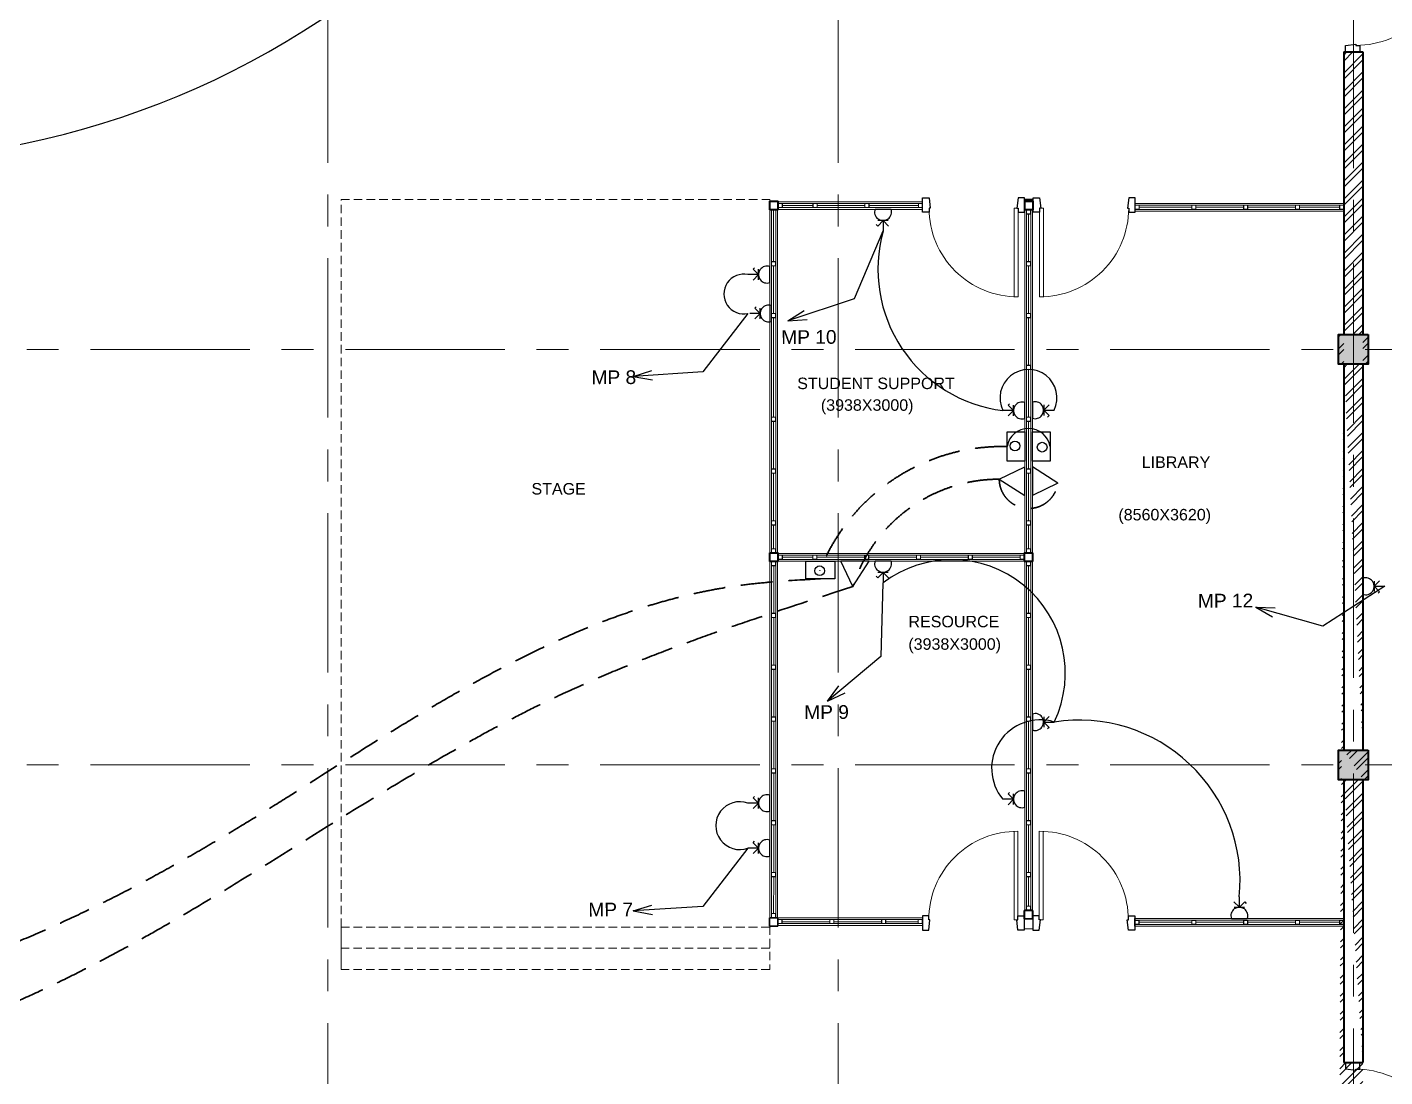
# Model space of a CAD drawing. Header units: inches. Extents: x 527934 to 2134587, y -408734 to 227304.
# Drawn here: x 1941142 to 1957118, y -11748 to 605 of the extents above; entities that cross this region are included whole.
import ezdxf

# ---------------------------------------------------------------- set-up
doc = ezdxf.new("R2010")
doc.units = ezdxf.units.IN
doc.header["$MEASUREMENT"] = 0
for name, pattern in [('CENTER', [2, 1.25, -0.25, 0.25, -0.25]), ('CONTINU', [0]), ('DASHED', [0.75, 0.5, -0.25]), ('HIDDEN', [0.375, 0.25, -0.125])]:
    doc.linetypes.add(name, pattern=pattern)
for name, color, linetype, lineweight in [('2 POWER TEL COMP', 3, 'Continuous', 25), ('6 LIGHT PT WIRING', 3, 'Continuous', 25), ('7 POWER PT WIRING', 3, 'Continuous', 25), ('centre line', 1, 'CENTER', 9), ('dim', 253, 'Continuous', 9), ('door', 77, 'Continuous', 13), ('enclosure - exterior', 30, 'Continuous', 30), ('furniture', 253, 'Continuous', 5), ('hatch', 250, 'Continuous', 5), ('hatch 2', 251, 'Continuous', 5), ('Index_Contour', 1, 'Continuous', 20), ('INSULATION', 253, 'Continuous', 5), ('metal', 40, 'Continuous', 18), ('partition wall', 5, 'Continuous', 20), ('steel pole', 145, 'Continuous', 20), ('text', 7, 'Continuous', 13), ('wall - brick', 30, 'Continuous', 35)]:
    doc.layers.add(name, color=color, linetype=linetype, lineweight=lineweight)
doc.layers.add('kpl_dessin fin', color=3, linetype='CONTINU')
doc.styles.add('labelling', font='arial.ttf')
doc.styles.get("Standard").update_dxf_attribs({"font": 'arial.ttf'})
doc.linetypes.add('BATTING', pattern='A,0.0001,-0.1,[134,ltypeshp.shx,S=0.1,R=0,X=-0.1,Y=0],-0.2,[134,ltypeshp.shx,S=0.1,R=180,X=0.1,Y=0],-0.1', length=0.4001)
doc.dimstyles.new('dim 100', dxfattribs={"dimtxt": 200, "dimasz": 90, "dimexe": 150, "dimexo": 150, "dimgap": 50, "dimtad": 1, "dimdec": 0, "dimzin": 0, "dimdsep": 46, "dimtxsty": 'Standard', "dimblk": 'ARCHTICK', "dimcen": 100, "dimdle": 150, "dimazin": 0, "dimtfac": 1, "dimtdec": 0, "dimtix": 1, "dimtmove": 2, "dimatfit": 3, "dimfxl": 150, "dimfxlon": 1, "dimtolj": 1, "dimtzin": 0, "dimarcsym": 0})

# ---------------------------------------------------------------- blocks, each defined once
blk = doc.blocks.new('hhhddhdhhdhd')
at = {"layer": 'hatch 2'}
h = blk.add_hatch(dxfattribs=at)
h.set_pattern_fill('ANSI31', color=256, scale=10.118546, angle=180)
h.set_pattern_definition([(225, (0, 0), (0.8943615741, -0.8943615741), [])])
h.paths.add_polyline_path([(2732477, 3237924), (2732477, 3237970), (2732523, 3237970), (2732523, 3237924)], flags=16)
edge = h.paths.add_edge_path()
edge.add_line((2732475, 3237972), (2732524, 3237972))
edge.add_arc((2732524, 3237972), 0.5, 0, 90, ccw=False)
edge.add_line((2732525, 3237972), (2732525, 3237923))
edge.add_arc((2732524, 3237923), 0.5, -90, 0, ccw=False)
edge.add_line((2732524, 3237922), (2732475, 3237922))
edge.add_arc((2732475, 3237923), 0.5, 180, 270, ccw=False)
edge.add_line((2732475, 3237923), (2732475, 3237972))
edge.add_arc((2732476, 3237972), 0.628, 101.3837, 186.5523, ccw=False)
at = {"layer": 'metal'}
for p, q in [((2732475, 3237923), (2732475, 3237972)), ((2732475, 3237972), (2732524, 3237972)), ((2732477, 3237970), (2732523, 3237970)), ((2732477, 3237924), (2732477, 3237970)), ((2732523, 3237970), (2732523, 3237924)), ((2732525, 3237972), (2732525, 3237923)), ((2732524, 3237922), (2732475, 3237922)), ((2732523, 3237924), (2732477, 3237924))]:
    blk.add_line(p, q, dxfattribs=at)
for centre, radius, start, end in [((2732476, 3237972), 0.628, 101.3837, 186.5523), ((2732524, 3237972), 0.5, 0, 90), ((2732475, 3237923), 0.5, 180, 270), ((2732524, 3237923), 0.5, 270, 0)]:
    blk.add_arc(centre, radius, start, end, dxfattribs=at)
blk = doc.blocks.new('Dd1')
at = {"layer": 'door'}
for p, q in [((6330587, 14339), (6330587, 13509)), ((6330599, 14377), (6330625, 14377)), ((6330625, 14377), (6330625, 13510))]:
    blk.add_line(p, q, dxfattribs=at)
at = {"layer": 'door', "lineweight": 25}
for points in [[(6330599, 14377), (6330587, 14377), (6330587, 14339), (6330524, 14339), (6330524, 14479), (6330587, 14479)], [(6331449, 14377), (6331461, 14377), (6331461, 14339), (6331524, 14339), (6331524, 14479), (6331461, 14479)]]:
    blk.add_lwpolyline(points, close=True, dxfattribs=at)
at = {"layer": 'door'}
blk.add_arc((6330593, 14377), 868, 269.6039, 0, dxfattribs=at)
blk = doc.blocks.new('_ArchTick')
at = {"color": 0, "linetype": 'ByBlock', "const_width": 0.15}
blk.add_lwpolyline([(-0.5, -0.5), (0.5, 0.5)], dxfattribs=at)
blk = doc.blocks.new('*D2277')
at = {"layer": 'Defpoints', "color": 0, "ltscale": 400}
for p in [(1955545, 1533), (1955545, 313), (1965388, 313)]:
    blk.add_point(p, dxfattribs=at)
at = {"layer": 'dim', "color": 0, "lineweight": -2, "ltscale": 400}
for p, q in [((1965388, 1683), (1965388, 163)), ((1965238, 1533), (1965538, 1533)), ((1965238, 313), (1965538, 313))]:
    blk.add_line(p, q, dxfattribs=at)
at = {"layer": 'dim', "color": 0, "lineweight": -2, "ltscale": 400, "xscale": 90, "yscale": 90, "zscale": 90}
for p, rotation in [((1965388, 1533), 90), ((1965388, 313), 270)]:
    blk.add_blockref('_ArchTick', p, dxfattribs=dict(at, rotation=rotation))
at = {"layer": 'dim', "color": 0, "ltscale": 400, "insert": (1965236, 923), "char_height": 200, "attachment_point": 5, "rotation": 90}
blk.add_mtext('\\A1;1220', dxfattribs=at)
blk = doc.blocks.new('*D2278')
at = {"layer": 'Defpoints', "color": 0, "ltscale": 400}
for p in [(1955582, 313), (1955582, -3013), (1965388, -3013)]:
    blk.add_point(p, dxfattribs=at)
at = {"layer": 'dim', "color": 0, "lineweight": -2, "ltscale": 400}
for p, q in [((1965388, 463), (1965388, -3163)), ((1965238, 313), (1965538, 313)), ((1965238, -3013), (1965538, -3013))]:
    blk.add_line(p, q, dxfattribs=at)
at = {"layer": 'dim', "color": 0, "lineweight": -2, "ltscale": 400, "xscale": 90, "yscale": 90, "zscale": 90}
for p, rotation in [((1965388, 313), 90), ((1965388, -3013), 270)]:
    blk.add_blockref('_ArchTick', p, dxfattribs=dict(at, rotation=rotation))
at = {"layer": 'dim', "color": 0, "ltscale": 400, "insert": (1965236, -1350), "char_height": 200, "attachment_point": 5, "rotation": 90}
blk.add_mtext('\\A1;3326', dxfattribs=at)
blk = doc.blocks.new('*D2279')
at = {"layer": 'Defpoints', "color": 0, "ltscale": 400}
for p in [(1955644, -3013), (1955644, -3363), (1965388, -3363)]:
    blk.add_point(p, dxfattribs=at)
at = {"layer": 'dim', "color": 0, "lineweight": -2, "ltscale": 400}
for p, q in [((1965238, -3013), (1965538, -3013)), ((1965388, -3013), (1965388, -2923)), ((1965388, -3013), (1965388, -3363)), ((1965238, -3363), (1965538, -3363)), ((1965388, -3363), (1965388, -3453))]:
    blk.add_line(p, q, dxfattribs=at)
at = {"layer": 'dim', "color": 0, "lineweight": -2, "ltscale": 400, "xscale": 90, "yscale": 90, "zscale": 90}
for p, rotation in [((1965388, -3013), 270), ((1965388, -3363), 90)]:
    blk.add_blockref('_ArchTick', p, dxfattribs=dict(at, rotation=rotation))
at = {"layer": 'dim', "color": 0, "ltscale": 400, "insert": (1965236, -3188), "char_height": 200, "attachment_point": 5, "rotation": 90}
blk.add_mtext('\\A1;350', dxfattribs=at)
blk = doc.blocks.new('*D2280')
at = {"layer": 'Defpoints', "color": 0, "ltscale": 400}
for p in [(1955582, -3363), (1955582, -7903), (1965388, -7903)]:
    blk.add_point(p, dxfattribs=at)
at = {"layer": 'dim', "color": 0, "lineweight": -2, "ltscale": 400}
for p, q in [((1965388, -3213), (1965388, -8053)), ((1965238, -3363), (1965538, -3363)), ((1965238, -7903), (1965538, -7903))]:
    blk.add_line(p, q, dxfattribs=at)
at = {"layer": 'dim', "color": 0, "lineweight": -2, "ltscale": 400, "xscale": 90, "yscale": 90, "zscale": 90}
for p, rotation in [((1965388, -3363), 90), ((1965388, -7903), 270)]:
    blk.add_blockref('_ArchTick', p, dxfattribs=dict(at, rotation=rotation))
at = {"layer": 'dim', "color": 0, "ltscale": 400, "insert": (1965236, -5633), "char_height": 200, "attachment_point": 5, "rotation": 90}
blk.add_mtext('\\A1;4540', dxfattribs=at)
blk = doc.blocks.new('*D2281')
at = {"layer": 'Defpoints', "color": 0, "ltscale": 400}
for p in [(1955644, -7903), (1955644, -8253), (1965388, -8253)]:
    blk.add_point(p, dxfattribs=at)
at = {"layer": 'dim', "color": 0, "lineweight": -2, "ltscale": 400}
for p, q in [((1965388, -7903), (1965388, -7813)), ((1965238, -7903), (1965538, -7903)), ((1965388, -7903), (1965388, -8253)), ((1965238, -8253), (1965538, -8253)), ((1965388, -8253), (1965388, -8343))]:
    blk.add_line(p, q, dxfattribs=at)
at = {"layer": 'dim', "color": 0, "lineweight": -2, "ltscale": 400, "xscale": 90, "yscale": 90, "zscale": 90}
for p, rotation in [((1965388, -7903), 270), ((1965388, -8253), 90)]:
    blk.add_blockref('_ArchTick', p, dxfattribs=dict(at, rotation=rotation))
at = {"layer": 'dim', "color": 0, "ltscale": 400, "insert": (1965236, -8078), "char_height": 200, "attachment_point": 5, "rotation": 90}
blk.add_mtext('\\A1;350', dxfattribs=at)
blk = doc.blocks.new('*D2862')
at = {"layer": 'Defpoints', "color": 0, "ltscale": 400}
for p in [(1956866, 9622), (1956866, -20888), (1966393, -20888)]:
    blk.add_point(p, dxfattribs=at)
at = {"layer": 'dim', "color": 0, "lineweight": -2, "ltscale": 400}
for p, q in [((1966393, 9772), (1966393, -21038)), ((1966243, 9622), (1966543, 9622)), ((1966243, -20888), (1966543, -20888))]:
    blk.add_line(p, q, dxfattribs=at)
at = {"layer": 'dim', "color": 0, "lineweight": -2, "ltscale": 400, "xscale": 90, "yscale": 90, "zscale": 90}
for p, rotation in [((1966393, 9622), 90), ((1966393, -20888), 270)]:
    blk.add_blockref('_ArchTick', p, dxfattribs=dict(at, rotation=rotation))
at = {"layer": 'dim', "color": 0, "ltscale": 400, "insert": (1966241, -5633), "char_height": 200, "attachment_point": 5, "rotation": 90}
blk.add_mtext('\\A1;30510', dxfattribs=at)
blk = doc.blocks.new('*D2863')
at = {"layer": 'Defpoints', "color": 0, "ltscale": 400}
for p in [(1958341, 10702), (1956861, 313), (1958341, 313)]:
    blk.add_point(p, dxfattribs=at)
at = {"layer": 'dim', "color": 0, "lineweight": -2, "ltscale": 400}
for p, q in [((1956861, 10552), (1956861, 10852)), ((1958341, 10552), (1958341, 10852)), ((1956711, 10702), (1958491, 10702))]:
    blk.add_line(p, q, dxfattribs=at)
at = {"layer": 'dim', "color": 0, "lineweight": -2, "ltscale": 400, "xscale": 90, "yscale": 90, "zscale": 90, "rotation": 180}
blk.add_blockref('_ArchTick', (1956861, 10702), dxfattribs=at)
at = {"layer": 'dim', "color": 0, "lineweight": -2, "ltscale": 400, "xscale": 90, "yscale": 90, "zscale": 90}
blk.add_blockref('_ArchTick', (1958341, 10702), dxfattribs=at)
at = {"layer": 'dim', "color": 0, "ltscale": 400, "insert": (1957601, 10854), "char_height": 200, "attachment_point": 5}
blk.add_mtext('\\A1;1480', dxfattribs=at)
blk = doc.blocks.new('*D2867')
at = {"layer": 'Defpoints', "color": 0, "ltscale": 400}
for p in [(1956861, -11579), (1958341, -11583), (1958341, -22061)]:
    blk.add_point(p, dxfattribs=at)
at = {"layer": 'dim', "color": 0, "lineweight": -2, "ltscale": 400}
for p, q in [((1956861, -21911), (1956861, -22211)), ((1958341, -21911), (1958341, -22211)), ((1956711, -22061), (1958491, -22061))]:
    blk.add_line(p, q, dxfattribs=at)
at = {"layer": 'dim', "color": 0, "lineweight": -2, "ltscale": 400, "xscale": 90, "yscale": 90, "zscale": 90, "rotation": 180}
blk.add_blockref('_ArchTick', (1956861, -22061), dxfattribs=at)
at = {"layer": 'dim', "color": 0, "lineweight": -2, "ltscale": 400, "xscale": 90, "yscale": 90, "zscale": 90}
blk.add_blockref('_ArchTick', (1958341, -22061), dxfattribs=at)
at = {"layer": 'dim', "color": 0, "ltscale": 400, "insert": (1957601, -21908), "char_height": 200, "attachment_point": 5}
blk.add_mtext('\\A1;1480', dxfattribs=at)
blk = doc.blocks.new('*D2876')
at = {"layer": 'Defpoints', "color": 0, "ltscale": 400}
for p in [(1956861, -8253), (1956861, -11579), (1965388, -11579)]:
    blk.add_point(p, dxfattribs=at)
at = {"layer": 'furniture', "color": 0, "lineweight": -2, "ltscale": 400}
for p, q in [((1965388, -8103), (1965388, -11729)), ((1965238, -8253), (1965538, -8253)), ((1965238, -11579), (1965538, -11579))]:
    blk.add_line(p, q, dxfattribs=at)
at = {"layer": 'furniture', "color": 0, "lineweight": -2, "ltscale": 400, "xscale": 90, "yscale": 90, "zscale": 90}
for p, rotation in [((1965388, -8253), 90), ((1965388, -11579), 270)]:
    blk.add_blockref('_ArchTick', p, dxfattribs=dict(at, rotation=rotation))
at = {"layer": 'furniture', "color": 0, "ltscale": 400, "insert": (1965236, -9916), "char_height": 200, "attachment_point": 5, "rotation": 90}
blk.add_mtext('\\A1;3326', dxfattribs=at)
blk = doc.blocks.new('15 amp socket')
at = {"color": 3, "lineweight": 25}
for p, q in [((593022, 179162), (593022, 179286)), ((593022, 179162), (592958, 179225)), ((592960, 179162), (593084, 179162)), ((593022, 179162), (593085, 179225)), ((593085, 179225), (593102, 179208)), ((592928, 179029), (593115, 179029))]:
    blk.add_line(p, q, dxfattribs=at)
blk.add_arc((593022, 179062), 99.5, 340.3538, 199.6462, dxfattribs=at)
blk = doc.blocks.new('*U1944')
at = {"color": 3}
for p, q in [((-181326.36, -126938.56), (-181325.47, -126960.2)), ((-181325.47, -126960.2), (-181340.27, -126974.39)), ((-181340.27, -126974.39), (-181337.21, -126969.57)), ((-181340.27, -126974.39), (-181335.29, -126971.58))]:
    blk.add_line(p, q, dxfattribs=at)
blk = doc.blocks.new('*U1943')
at = {"color": 3}
for p, q in [((-181326.36, -126938.56), (-181332.1, -126959.44)), ((-181332.1, -126959.44), (-181350.51, -126968.45)), ((-181350.51, -126968.45), (-181346.14, -126964.8)), ((-181350.51, -126968.45), (-181344.92, -126967.3))]:
    blk.add_line(p, q, dxfattribs=at)
blk = doc.blocks.new('*U1945')
at = {"color": 3}
for p, q in [((-181326.36, -126938.56), (-181332.78, -126959.24)), ((-181332.78, -126959.24), (-181351.48, -126967.64)), ((-181351.48, -126967.64), (-181346.99, -126964.13)), ((-181351.48, -126967.64), (-181345.85, -126966.67))]:
    blk.add_line(p, q, dxfattribs=at)
blk = doc.blocks.new('TEL OUTLET')
at = {"color": 2}
for p, q in [((5876377, -80918), (5876186, -81218)), ((5876377, -80918), (5876521, -81218)), ((5876186, -81218), (5876521, -81218))]:
    blk.add_line(p, q, dxfattribs=at)
blk = doc.blocks.new('DATA OUTLET')
at = {"color": 6}
blk.add_lwpolyline([(5876198, -81485), (5876542, -81485), (5876542, -81694), (5876198, -81694)], close=True, dxfattribs=at)
blk.add_circle((5876363, -81600), 57.3, dxfattribs=at)

msp = doc.modelspace()

# ---------------------------------------------------------------- hatches: boundary and pattern name
h = msp.add_hatch()
h.set_pattern_fill('ANSI31', color=256, scale=10, angle=-90)
h.set_pattern_definition([(315, (1991861.7655, 182312.1175), (0.8838834765, 0.8838834765), [])])
h.paths.add_polyline_path([(1926755.8, 9392.1), (1926755.8, 9622.1), (1926525.8, 9622.1), (1926525.8, 9392.1)])
h.paths.add_polyline_path([(1926818.3, -3362.9), (1926818.3, -3012.9), (1926468.3, -3012.9), (1926468.3, -3362.9)])
h.paths.add_polyline_path([(1926818.3, -8252.9), (1926818.3, -7902.9), (1926468.3, -7902.9), (1926468.3, -8252.9)])
h.paths.add_polyline_path([(1926818.3, -13148.9), (1926818.3, -12798.9), (1926468.3, -12798.9), (1926468.3, -13148.9)])
h.paths.add_polyline_path([(1926755.8, -20887.9), (1926755.8, -20657.9), (1926525.8, -20657.9), (1926525.8, -20887.9)])
h.paths.add_polyline_path([(1932875.8, -20950.4), (1932875.8, -20590.4), (1932515.8, -20590.4), (1932515.8, -20950.4)])
h.paths.add_polyline_path([(1938865.8, -20950.4), (1938865.8, -20590.4), (1938505.8, -20590.4), (1938505.8, -20950.4)])
h.paths.add_polyline_path([(1944860.8, -20950.4), (1944860.8, -20590.4), (1944500.8, -20590.4), (1944500.8, -20950.4)])
h.paths.add_polyline_path([(1950865.8, -20950.4), (1950865.8, -20590.4), (1950505.8, -20590.4), (1950505.8, -20950.4)])
h.paths.add_polyline_path([(1956865.8, -20887.9), (1956865.8, -20657.9), (1956635.8, -20657.9), (1956635.8, -20887.9)])
h.paths.add_polyline_path([(1956923.3, -13148.9), (1956923.3, -12798.9), (1956573.3, -12798.9), (1956573.3, -13148.9)])
h.paths.add_polyline_path([(1956923.3, -8252.9), (1956923.3, -7902.9), (1956573.3, -7902.9), (1956573.3, -8252.9)])
h.paths.add_polyline_path([(1956923.3, -3362.9), (1956923.3, -3012.9), (1956573.3, -3012.9), (1956573.3, -3362.9)])
h.paths.add_polyline_path([(1956923.3, 1533.1), (1956923.3, 1883.1), (1956573.3, 1883.1), (1956573.3, 1533.1)])
h.paths.add_polyline_path([(1956865.8, 9392.1), (1956865.8, 9622.1), (1956635.8, 9622.1), (1956635.8, 9392.1)])
h.paths.add_polyline_path([(1950865.8, 9324.6), (1950865.8, 9684.6), (1950505.8, 9684.6), (1950505.8, 9324.6)])
h.paths.add_polyline_path([(1944860.8, 9324.6), (1944860.8, 9684.6), (1944500.8, 9684.6), (1944500.8, 9324.6)])
h.paths.add_polyline_path([(1938865.8, 9324.6), (1938865.8, 9684.6), (1938505.8, 9684.6), (1938505.8, 9324.6)])
h.paths.add_polyline_path([(1932875.8, 9324.6), (1932875.8, 9684.6), (1932515.8, 9684.6), (1932515.8, 9324.6)])
at = {"layer": 'hatch', "lineweight": 5, "ltscale": 400}
h = msp.add_hatch(dxfattribs=at)
h.set_pattern_fill('ANSI32', color=256, scale=400)
h.set_pattern_definition([(45, (-681314, 35826.5), (-106.066017, 106.066017), []), (45, (-681243.29, 35826.5), (-106.066017, 106.066017), [])])
h.paths.add_polyline_path([(1956923.3, -3012.9), (1956923.3, -3362.9), (1956573.3, -3362.9), (1956573.3, -3012.9)])
h.paths.add_polyline_path([(1956923.3, -7902.9), (1956923.3, -8252.9), (1956573.3, -8252.9), (1956573.3, -7902.9)])
h.paths.add_polyline_path([(1956919.7, -13148.9), (1956923.3, -13148.9), (1956573.3, -13148.9), (1956569.7, -13148.9)])
h.paths.add_polyline_path([(1956865.8, -20657.9), (1956865.8, -20887.9), (1956635.8, -20887.9), (1956635.8, -20657.9)])
edge = h.paths.add_edge_path()
edge.add_line((1956635.8, 313.1), (1956635.8, -3012.9))
edge.add_line((1956635.8, 313.1), (1956860.8, 313.1))
edge.add_line((1956860.8, 313.1), (1956860.8, -3012.9))
edge.add_line((1956860.8, -3362.9), (1956860.8, -7902.9))
edge.add_line((1956635.8, -3362.9), (1956635.8, -7902.9))
edge.add_line((1956860.8, -8252.9), (1956860.8, -11578.9))
edge.add_line((1956635.8, -8252.9), (1956635.8, -11578.9))
edge.add_line((1956635.8, -11578.9), (1956860.8, -11578.9))
edge.add_line((1956860.8, -13148.9), (1956860.8, -20657.9))
edge.add_line((1956635.8, -13148.9), (1956635.8, -13326.9))
edge.add_line((1956635.8, -13326.9), (1956635.8, -20657.9))
edge.add_line((1956635.8, -20882.9), (1956535.8, -20882.9))
edge.add_line((1956635.8, -20657.9), (1956535.8, -20657.9))
edge.add_line((1956535.8, -20657.9), (1956535.8, -20882.9))

# ---------------------------------------------------------------- linework, layer by layer
at = {"layer": '6 LIGHT PT WIRING', "ltscale": 400}
for centre, radius, start, end in [((1939049.5, 9079.5), 10056.4, 226.74972, 313.25028), ((1952826.9, -2244.6), 1674.3, 164.48991, 263.02072), ((1949574.5, -2536.2), 233.9, 77.92704, 282.07296), ((1952924.9, -3759.1), 335.6, 334.61179, 206.05146), ((1952023.1, -6996.9), 1335.2, 334.48764, 127.32785), ((1953060.9, -8116.6), 569.7, 72.92672, 219.83707), ((1953519.9, -9444.1), 1894.7, 354.44511, 98.85966), ((1949526.3, -8791.5), 281.8, 69.8283, 290.1717)]:
    msp.add_arc(centre, radius, start, end, dxfattribs=at)
at = {"layer": '7 POWER PT WIRING', "ltscale": 400}
msp.add_arc((1952925.8, -4375.2), 257.7, 9.87431, 170.12569, dxfattribs=at)
at = {"layer": '7 POWER PT WIRING', "color": 6, "linetype": 'HIDDEN', "lineweight": 30, "ltscale": 1500}
msp.add_arc((1952614.2, -6635.4), 2305.1, 88.56613, 158.54969, dxfattribs=at)
at = {"layer": '7 POWER PT WIRING', "color": 2, "linetype": 'HIDDEN', "lineweight": 30, "ltscale": 1500}
for centre, radius, start, end in [((1952581.1, -6519.9), 1805.3, 90.00763, 162.52468), ((1952927.4, -4712.8), 346.6, 180.28965, 352.05317)]:
    msp.add_arc(centre, radius, start, end, dxfattribs=at)
at = {"layer": '7 POWER PT WIRING', "color": 6, "linetype": 'HIDDEN', "lineweight": 30, "ltscale": 1500}
msp.add_spline([(1950475.5, -5886.8), (1949516, -5966.5), (1943609, -8825.5), (1936085.5, -11419), (1932980, -12585), (1933159.5, -13901.2)], degree=3, dxfattribs=at)
at = {"layer": '7 POWER PT WIRING', "color": 2, "linetype": 'HIDDEN', "lineweight": 30, "ltscale": 1500}
msp.add_spline([(1950859.1, -5977.8), (1947372, -7274), (1942485.5, -10126), (1936245.5, -11922), (1934205, -12315), (1933752.5, -13117.3)], degree=3, dxfattribs=at)
at = {"layer": 'centre line', "ltscale": 1500}
for p, q in [((1944680.8, 12884.6), (1944680.8, -24602)), ((1950685.8, 12884.6), (1950685.8, -24602)), ((1956750.8, 12822.1), (1956750.8, -24602)), ((1920886.5, -3187.9), (1968092.6, -3187.9)), ((1920886.5, -8077.9), (1968092.6, -8077.9))]:
    msp.add_line(p, q, dxfattribs=at)
at = {"layer": 'enclosure - exterior'}
for p, q in [((1952879.2, -1422.2), (1952979.2, -1422.2)), ((1949880.8, -5680.9), (1949880.8, -5584.9)), ((1954175.8, -9884.9), (1954175.8, -9974.9))]:
    msp.add_line(p, q, dxfattribs=at)
at = {"layer": 'Index_Contour', "color": 0, "ltscale": 0.5}
for p, q in [((1950414.2, -1519.5), (1950414.2, -1517.5)), ((1951024.2, -1519.5), (1951024.2, -1517.5)), ((1950410.7, -5607.9), (1950410.7, -5609.9)), ((1951020.7, -5607.9), (1951020.7, -5609.9)), ((1949900.8, -7537.9), (1949902.8, -7537.9)), ((1952950.8, -9367.9), (1952948.8, -9367.9))]:
    msp.add_line(p, q, dxfattribs=at)
at = {"layer": 'INSULATION', "linetype": 'BATTING', "ltscale": 50}
for p, q in [((1949925.8, -1549.5), (1949925.8, -2156.5)), ((1950391.2, -1494.5), (1950177.3, -1494.5)), ((1950794, -1494.5), (1950437.2, -1494.5)), ((1951001.2, -1494.5), (1950794, -1494.5)), ((1951452, -1494.5), (1951048.4, -1494.5)), ((1951629.2, -1494.5), (1951452, -1494.5)), ((1952925.8, -1594.5), (1952925.8, -2156.5)), ((1954847.9, -1514.9), (1954229.2, -1514.9)), ((1955457.9, -1514.9), (1954893.9, -1514.9)), ((1956067.9, -1514.9), (1955503.9, -1514.9)), ((1956587.8, -1514.9), (1956113.9, -1514.9)), ((1949925.8, -2202.5), (1949925.8, -2766.5)), ((1952925.8, -2202.5), (1952925.8, -2766.5)), ((1949925.8, -2812.5), (1949925.8, -3986.5)), ((1952925.8, -2812.5), (1952925.8, -3376.5)), ((1952925.8, -3422.5), (1952925.8, -3986.5)), ((1949925.8, -4032.5), (1949925.8, -4596.5)), ((1952925.8, -4032.5), (1952925.8, -4596.5)), ((1949925.8, -4642.5), (1949925.8, -5206.5)), ((1952925.8, -4642.5), (1952925.8, -5206.5)), ((1949925.8, -5252.5), (1949925.8, -5534.9)), ((1952925.8, -5252.5), (1952925.8, -5534.9)), ((1949928.7, -5732.9), (1949928.3, -6292.9)), ((1950387.8, -5632.9), (1950026.7, -5632.9)), ((1950995.8, -5632.9), (1950433.8, -5632.9)), ((1951605.8, -5632.9), (1951045.8, -5632.9)), ((1952215.8, -5632.9), (1951655.8, -5632.9)), ((1952826.7, -5632.9), (1952265.8, -5632.9)), ((1952925.8, -5730.9), (1952925.8, -6292.9)), ((1949928.3, -6342.9), (1949927.9, -6902.9)), ((1952925.8, -6340.9), (1952925.8, -6904.9)), ((1949927.9, -6952.9), (1949927.5, -7512.9)), ((1952925.8, -6950.9), (1952925.8, -7514.9)), ((1949927.4, -7562.9), (1949927.1, -8122.9)), ((1952925.8, -7560.9), (1952925.8, -8124.9)), ((1949927, -8172.9), (1949926.6, -8732.9)), ((1952925.8, -8170.9), (1952925.8, -8734.9)), ((1949926.6, -8782.9), (1949926.2, -9342.9)), ((1952925.8, -8780.9), (1952925.8, -9344.9)), ((1949926.2, -9392.9), (1949925.9, -9824.9)), ((1952925.8, -9390.9), (1952925.8, -9741.1)), ((1950586.9, -9921.9), (1950025.3, -9921.9)), ((1951197.7, -9921.9), (1950635.7, -9921.9)), ((1951625.8, -9921.9), (1951243.7, -9921.9)), ((1954847.9, -9929.2), (1954225.8, -9929.2)), ((1955457.9, -9929.2), (1954893.9, -9929.2)), ((1956067.9, -9929.2), (1955503.9, -9929.2)), ((1956587.8, -9929.2), (1956113.9, -9929.2))]:
    msp.add_line(p, q, dxfattribs=at)
at = {"layer": 'INSULATION', "linetype": 'BATTING', "ltscale": 400}
for p, q in [((1950184, -1494.5), (1950026.8, -1494.5)), ((1952925.8, -1544.5), (1952925.8, -1546.5)), ((1954181.2, -1514.9), (1954179.2, -1514.9)), ((1956635.8, -1514.9), (1956633.8, -1514.9)), ((1952925.8, -5580.9), (1952925.8, -5582.9)), ((1952925.8, -5682.9), (1952925.8, -5684.9)), ((1952925.8, -9787.1), (1952925.8, -9789.1)), ((1956635.8, -9894.2), (1956633.8, -9894.2)), ((1954177.8, -9929.2), (1954175.8, -9929.2))]:
    msp.add_line(p, q, dxfattribs=at)
at = {"layer": 'kpl_dessin fin', "ltscale": 0.5}
msp.add_line((1949880.8, -9974.9), (1949880.8, -9984.9), dxfattribs=at)
at = {"layer": 'metal', "lineweight": 30}
for p, q in [((1949978.8, -1444.5), (1949878.8, -1444.5)), ((1949978.8, -1544.5), (1949878.8, -1544.5)), ((1952979.2, -1444.5), (1952879.2, -1444.5)), ((1952879.2, -1444.5), (1952879.2, -1544.5)), ((1952979.2, -1544.5), (1952879.2, -1544.5)), ((1949978.8, -5582.9), (1949878.8, -5582.9)), ((1952975.8, -5582.9), (1952875.8, -5582.9)), ((1949978.8, -5682.9), (1949878.8, -5682.9)), ((1952975.8, -5682.9), (1952875.8, -5682.9)), ((1949975.8, -9874.9), (1949875.8, -9874.9)), ((1952975.8, -9789.1), (1952875.8, -9789.1)), ((1952975.8, -9889.1), (1952875.8, -9889.1)), ((1949975.8, -9974.9), (1949875.8, -9974.9))]:
    msp.add_line(p, q, dxfattribs=at)
for points in [[(1949878.8, -1444.5), (1949878.8, -1544.5)], [(1949978.8, -1444.5), (1949978.8, -1544.5)], [(1952879.2, -1444.5), (1952879.2, -1544.5)], [(1952979.2, -1444.5), (1952979.2, -1544.5)], [(1949878.8, -5582.9), (1949878.8, -5682.9)], [(1949978.8, -5582.9), (1949978.8, -5682.9)], [(1952875.8, -5582.9), (1952875.8, -5682.9)], [(1952975.8, -5582.9), (1952975.8, -5682.9)], [(1949875.8, -9874.9), (1949875.8, -9974.9)], [(1949975.8, -9874.9), (1949975.8, -9974.9)], [(1952875.8, -9789.1), (1952875.8, -9889.1)], [(1952975.8, -9789.1), (1952975.8, -9889.1)]]:
    msp.add_lwpolyline(points, dxfattribs=at)
for points in [[(1949976.8, -1446.5), (1949976.8, -1542.5), (1949880.8, -1542.5), (1949880.8, -1446.5)], [(1952977.2, -1446.5), (1952977.2, -1542.5), (1952881.2, -1542.5), (1952881.2, -1446.5)], [(1949976.8, -5584.9), (1949976.8, -5680.9), (1949880.8, -5680.9), (1949880.8, -5584.9)], [(1952973.8, -5584.9), (1952973.8, -5680.9), (1952877.8, -5680.9), (1952877.8, -5584.9)], [(1949973.8, -9876.9), (1949973.8, -9972.9), (1949877.8, -9972.9), (1949877.8, -9876.9)], [(1952973.8, -9791.1), (1952973.8, -9887.1), (1952877.8, -9887.1), (1952877.8, -9791.1)]]:
    msp.add_lwpolyline(points, close=True, dxfattribs=at)
at = {"layer": 'partition wall', "lineweight": 18}
for p, q in [((1949880.8, -5582.9), (1949880.8, -1544.5)), ((1949900.8, -5582.9), (1949900.8, -1544.5)), ((1949950.8, -5582.9), (1949950.8, -1544.5)), ((1949970.8, -5582.9), (1949970.8, -1544.5)), ((1951679.2, -1449.5), (1949978.8, -1449.5)), ((1951659.2, -1469.5), (1949978.8, -1469.5)), ((1951659.2, -1519.5), (1949978.8, -1519.5)), ((1951679.2, -1539.5), (1949978.8, -1539.5)), ((1952880.8, -1544.5), (1952880.8, -5582.9)), ((1952900.8, -1544.5), (1952900.8, -5582.9)), ((1952950.8, -1544.5), (1952950.8, -5582.9)), ((1952970.8, -1544.5), (1952970.8, -5582.9)), ((1952970.8, -1544.5), (1952970.8, -5582.9)), ((1956635.8, -1469.9), (1954179, -1469.9)), ((1956635.8, -1559.9), (1954179.2, -1559.9)), ((1956635.8, -1489.9), (1954199.2, -1489.9)), ((1956635.8, -1539.9), (1954199.2, -1539.9)), ((1952880.8, -1600.3), (1952880.8, -5582.9)), ((1952875.8, -5587.9), (1949978.8, -5587.9)), ((1949880.8, -9874.9), (1949880.8, -5682.9)), ((1949900.8, -9874.9), (1949900.8, -5682.9)), ((1949950.8, -9874.9), (1949950.8, -5682.9)), ((1949970.8, -9874.9), (1949970.8, -5682.9)), ((1952875.8, -5607.9), (1949978.8, -5607.9)), ((1952875.8, -5657.9), (1949978.8, -5657.9)), ((1952875.8, -5677.9), (1949978.8, -5677.9)), ((1952880.8, -5682.9), (1952880.8, -9789.1)), ((1952880.8, -5682.9), (1952880.8, -9789.1)), ((1952900.8, -5682.9), (1952900.8, -9789.1)), ((1952950.8, -5682.9), (1952950.8, -9789.1)), ((1952970.8, -5682.9), (1952970.8, -9789.1)), ((1952970.8, -5682.9), (1952970.8, -9789.1)), ((1949880.8, -9874.9), (1951675.8, -9874.9)), ((1949975.8, -9894.9), (1951675.8, -9894.9)), ((1956635.8, -9884.9), (1954175.8, -9884.9)), ((1956635.8, -9904.9), (1954195.8, -9904.9)), ((1949975.8, -9944.9), (1951675.8, -9944.9)), ((1949975.8, -9964.9), (1951675.8, -9964.9)), ((1952875.8, -10004.2), (1952975.8, -10004.2)), ((1956635.8, -9974.9), (1954175.8, -9974.9)), ((1956635.8, -9954.9), (1954195.8, -9954.9))]:
    msp.add_line(p, q, dxfattribs=at)
at = {"layer": 'steel pole'}
for p, q in [((1949835.8, -1424.9), (1949860.8, -1424.9)), ((1949860.8, -1424.9), (1949881, -1424.9)), ((1949881, -1424.9), (1949881, -1444.5))]:
    msp.add_line(p, q, dxfattribs=at)
at = {"layer": 'steel pole', "ltscale": 8000}
msp.add_line((1944835.8, -9984.9), (1944835.8, -10484.9), dxfattribs=at)
at = {"layer": 'steel pole', "linetype": 'DASHED', "ltscale": 200}
for p, q in [((1944835.8, -9984.9), (1949880.8, -9984.9)), ((1949880.8, -9974.9), (1949880.8, -10484.9))]:
    msp.add_line(p, q, dxfattribs=at)
for points in [[(1949880.8, -9984.9), (1944835.8, -9984.9), (1944835.8, -1424.9), (1949835.8, -1424.9)], [(1949880.8, -9984.9), (1944835.8, -9984.9)], [(1949880.8, -10234.9), (1944835.8, -10234.9)], [(1949880.8, -10484.9), (1944835.8, -10484.9)]]:
    msp.add_lwpolyline(points, dxfattribs=at)
at = {"layer": 'wall - brick'}
for p, q in [((1956635.8, 313.1), (1956635.8, -3012.9)), ((1956635.8, 313.1), (1956860.8, 313.1)), ((1956860.8, 313.1), (1956860.8, -3012.9)), ((1956635.8, -3362.9), (1956635.8, -5112.9)), ((1956635.8, -3362.9), (1956635.8, -7902.9)), ((1956860.8, -3362.9), (1956860.8, -5112.9)), ((1956860.8, -3362.9), (1956860.8, -7902.9)), ((1956635.8, -8252.9), (1956635.8, -11578.9)), ((1956860.8, -8252.9), (1956860.8, -11578.9)), ((1952975.8, -9789.1), (1952880.8, -9789.1)), ((1956635.8, -11578.9), (1956860.8, -11578.9))]:
    msp.add_line(p, q, dxfattribs=at)
for points in [[(1956923.3, -3012.9), (1956923.3, -3362.9), (1956573.3, -3362.9), (1956573.3, -3012.9)], [(1956923.3, -7902.9), (1956923.3, -8252.9), (1956573.3, -8252.9), (1956573.3, -7902.9)]]:
    msp.add_lwpolyline(points, close=True, dxfattribs=at)

# ---------------------------------------------------------------- block references
at = {"layer": '2 POWER TEL COMP'}
for p, rotation in [((2544235.2, 177489.6), 179.9999999991662), ((2128909.8, -595329.2), 90), ((2128929.8, -595786.7), 90), ((2131909.8, -596928.2), 90.00000001334021), ((1773941.7, 589118.7), 270.0000000133402), ((2544235.2, 173351.2), 179.9999999991662), ((1777831.7, 587046.7), 270.0000000133402), ((1773941.7, 585449.7), 270.0000000133402), ((2128909.8, -601548.7), 90), ((2131909.8, -601503.2), 90.00000001334021), ((2128909.8, -602077.7), 90), ((1362384.1, -188913.9), 1.667526652835144e-08)]:
    msp.add_blockref('15 amp socket', p, dxfattribs=dict(at, rotation=rotation))
at = {"layer": '2 POWER TEL COMP', "color": 3}
for name, p, rotation in [('DATA OUTLET', (2034365.9, 5872039), 270), ('DATA OUTLET', (1871485.6, -5880701), 90), ('TEL OUTLET', (1871662.9, -5881091.5), 90), ('TEL OUTLET', (2034188.6, 5871616.1), 270), ('TEL OUTLET', (7827236, -86895.8), 180)]:
    msp.add_blockref(name, p, dxfattribs=dict(at, rotation=rotation))
msp.add_blockref('DATA OUTLET', (-3925894.5, 75807.3), dxfattribs=at)
at = {"layer": '7 POWER PT WIRING', "color": 3, "zscale": 40.00000000000001}
for name, p, xscale, yscale, rotation in [('*U1944', (10682342.1, 1466397.7), 39.9999999998776, 39.99999999997375, 334.5511789297827), ('*U1944', (10769812, -772488.8), 39.99999999988315, 40, 320.0183563455831), ('*U1945', (10777306.7, -775698.8), 39.99999999988315, 40, 320.0183563455831), ('*U1943', (7777992.3, 6660161.9), 39.99999999984529, 40.00000000000112, 13.84940220027255), ('*U1944', (10769812, -778779.8), 39.99999999988315, 40, 320.0183563455831)]:
    msp.add_blockref(name, p, dxfattribs=dict(at, xscale=xscale, yscale=yscale, rotation=rotation))
at = {"layer": 'dim'}
for p, xscale, yscale, zscale, rotation in [((1974318.1, 7724772.3), -1.220000000001164, 1.220000000001164, 1.22, 90), ((-5643652.9, 7352.7), -1.199999999953434, 1.19999999999709, 1.2, 180), ((1895331.6, -7735813.9), 1.22000000000349, 1.220000000001164, 1.22, 89.41411181213581)]:
    msp.add_blockref('Dd1', p, dxfattribs=dict(at, xscale=xscale, yscale=yscale, zscale=zscale, rotation=rotation))
at = {"layer": 'dim', "xscale": 1.199999999953434, "yscale": 1.19999999999709, "zscale": 1.2}
msp.add_blockref('Dd1', (-5643649.5, -18779), dxfattribs=at)
at = {"layer": 'Index_Contour', "color": 0, "rotation": 270}
for p in [(-1287943.7, 2731005.5), (-1287533.3, 2731005.5), (-1286923.3, 2731005.5), (-1286293.3, 2731005.5), (-1285021.6, 2730930.5), (-1283743.3, 2730985.1), (-1283076.6, 2730985.1), (-1282466.6, 2730985.1), (-1281856.6, 2730985.1), (-1281336.7, 2730985.1), (-1288021.7, 2730320.5), (-1285021.6, 2730320.5), (-1288021.7, 2729710.5), (-1285021.6, 2729710.5), (-1285021.6, 2729100.5), (-1288021.7, 2728490.5), (-1285021.6, 2728490.5), (-1288021.7, 2727880.5), (-1285021.6, 2727880.5), (-1288021.7, 2727270.5), (-1285021.6, 2727270.5), (-1288021.7, 2726942.1), (-1285021.7, 2726942.1), (-1288021.7, 2726792.1), (-1287943.7, 2726867.1), (-1287536.7, 2726867.1), (-1286926.7, 2726867.1), (-1286316.7, 2726867.1), (-1285096.7, 2726867.1), (-1285021.7, 2726792.1), (-1288021.7, 2726182.1), (-1285021.7, 2726182.1), (-1288021.7, 2725572.1), (-1285021.7, 2725572.1), (-1288021.7, 2724962.1), (-1285021.6, 2724962.1), (-1288021.7, 2724352.1), (-1285021.7, 2724352.1), (-1288021.7, 2723742.1), (-1285021.7, 2723742.1), (-1288021.7, 2723132.1), (-1285021.7, 2723132.1), (-1285021.6, 2722735.9), (-1288021.7, 2722650.1), (-1287946.7, 2722580.1), (-1287336.8, 2722580.1), (-1286726.8, 2722580.1), (-1286296.7, 2722580.1), (-1283746.7, 2722570.1), (-1283076.6, 2722570.1), (-1282466.6, 2722570.1), (-1281856.6, 2722570.1), (-1281336.7, 2722570.1)]:
    msp.add_blockref('hhhddhdhhdhd', p, dxfattribs=at)
at = {"layer": 'partition wall', "lineweight": 18, "rotation": 270}
msp.add_blockref('hhhddhdhhdhd', (-1285706.7, 2726867.1), dxfattribs=at)
at = {"layer": 'partition wall', "lineweight": 18, "xscale": 1.199999999953434, "yscale": 1.19999999999709, "zscale": 1.2, "rotation": 180}
msp.add_blockref('Dd1', (9549504.5, 7352.7), dxfattribs=at)
at = {"layer": 'text', "xscale": -1.199999999953434, "yscale": 1.19999999999709, "zscale": 1.2}
msp.add_blockref('Dd1', (9549507.9, -18779), dxfattribs=at)

# ---------------------------------------------------------------- texts
at = {"layer": '7 POWER PT WIRING', "color": 3, "ltscale": 0.005, "char_height": 161.28, "attachment_point": 5, "rotation": 0.25602, "style": 'labelling'}
for s, insert in [('MP 10', (1950341.1, -3042.8)), ('MP 8', (1948045.6, -3516.3)), ('MP 12', (1955243.6, -6143.8)), ('MP 9', (1950548.6, -7456.3)), ('MP 7', (1948008.1, -9779.3))]:
    msp.add_mtext(s, dxfattribs=dict(at, insert=insert))
at = {"layer": 'text'}
for s, p in [('STUDENT SUPPORT', (1950203.6, -3654.6)), ('(3938X3000)', (1950481.3, -3909.6)), ('LIBRARY', (1954257.1, -4582.4)), ('STAGE', (1947076.1, -4895)), ('(8560X3620)', (1953982.5, -5199.5)), ('RESOURCE', (1951512.4, -6457.7)), ('(3938X3000)', (1951511, -6722))]:
    msp.add_text(s, height=135, dxfattribs=at).set_placement(p)

# ---------------------------------------------------------------- dimensions: what is measured, and where the dimension line sits
at = {"layer": 'dim', "ltscale": 400}
for base, p1, p2, picture, middle in [((1958340.8, 10702.2), (1956860.8, 313.1), (1958340.8, 313.1), '*D2863', (1957600.8, 10854.4)), ((1958340.8, -22060.5), (1956860.8, -11578.9), (1958340.8, -11583.2), '*D2867', (1957600.8, -21908.4))]:
    dim = msp.add_linear_dim(base=base, p1=p1, p2=p2, dimstyle='dim 100', override={"dimpost": '\\X'}, dxfattribs=at)
    dim.commit()
    dim.dimension.update_dxf_attribs({"geometry": picture, "text_midpoint": middle})
for base, p1, p2, picture, middle in [((1966392.7, -20887.9), (1956865.8, 9622.1), (1956865.8, -20887.9), '*D2862', (1966240.5, -5632.9)), ((1965388.1, 313.1), (1955545.3, 1533.1), (1955545.3, 313.1), '*D2277', (1965236, 923.1)), ((1965388.1, -3012.9), (1955581.6, 313.1), (1955581.6, -3012.9), '*D2278', (1965236, -1349.9)), ((1965388.1, -3362.9), (1955644.1, -3012.9), (1955644.1, -3362.9), '*D2279', (1965236, -3187.9)), ((1965388.1, -7902.9), (1955581.6, -3362.9), (1955581.6, -7902.9), '*D2280', (1965236, -5632.9)), ((1965388.1, -8252.9), (1955644.1, -7902.9), (1955644.1, -8252.9), '*D2281', (1965236, -8077.9))]:
    dim = msp.add_linear_dim(base=base, p1=p1, p2=p2, angle=90, dimstyle='dim 100', override={"dimpost": '\\X'}, dxfattribs=at)
    dim.commit()
    dim.dimension.update_dxf_attribs({"geometry": picture, "text_midpoint": middle})
at = {"layer": 'furniture', "ltscale": 400}
dim = msp.add_linear_dim(base=(1965388.1, -11578.9), p1=(1956860.8, -8252.9), p2=(1956860.8, -11578.9), angle=90, dimstyle='dim 100', override={"dimpost": '\\X'}, dxfattribs=at)
dim.commit()
dim.dimension.update_dxf_attribs({"geometry": '*D2876', "text_midpoint": (1965236, -9915.9)})

doc.saveas('drawing.dxf')
